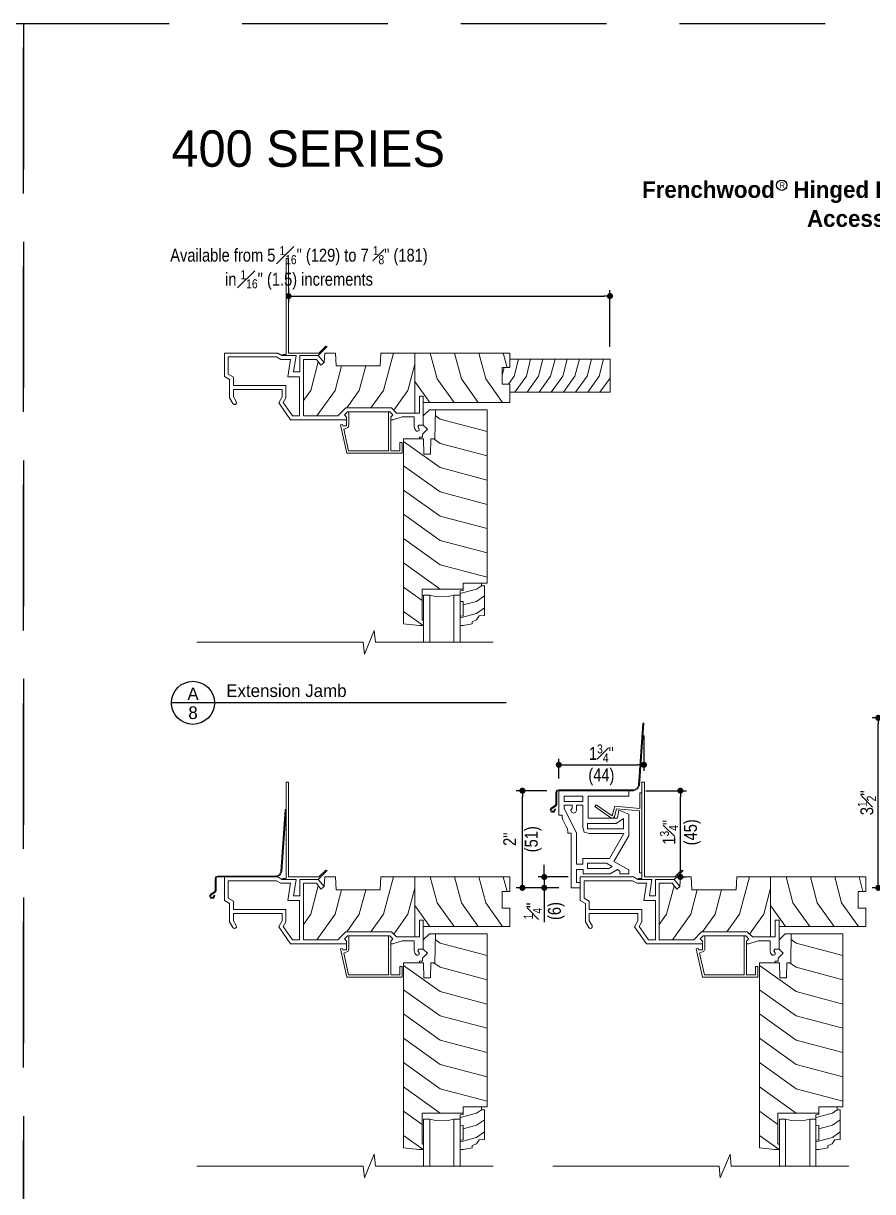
# Model space of a CAD drawing. Extents: x 0 to 323, y 0 to 44.
# Drawn here: x 238 to 255.48, y 19.94 to 44 of the extents above; entities that cross this region are included whole.
import ezdxf
from ezdxf.enums import TextEntityAlignment as Align

# ---------------------------------------------------------------- set-up
doc = ezdxf.new("R2010")
doc.units = 0
doc.header["$LTSCALE"] = 6
doc.header["$MEASUREMENT"] = 0
doc.linetypes.add('DASHED', pattern=[0.75, 0.5, -0.25])
doc.layers.get('0').update_dxf_attribs({"linetype": 'CONTINUOUS'})
doc.layers.get('Defpoints').update_dxf_attribs({"linetype": 'CONTINUOUS'})
doc.layers.add('A-ANNO-DIMS', color=3, linetype='CONTINUOUS')
doc.layers.add('A-ANNO-TEXT', color=4, linetype='CONTINUOUS')
doc.layers.add('A-DETL-MCUT', color=6, linetype='CONTINUOUS', lineweight=20)
doc.layers.add('A-DETL-PATT', color=8, linetype='CONTINUOUS', lineweight=5)
doc.layers.add('PLOT VIEW', color=1, linetype='DASHED', plot=False)
doc.styles.add('ADF Text', font='FRABK.TTF', dxfattribs={"width": 0.85})
doc.dimstyles.new('ADF 3 inches equals 1 foot', dxfattribs={"dimtxt": 0.265625, "dimasz": 0.125, "dimexe": 0.125, "dimexo": 0.25, "dimgap": 0.03125, "dimtad": 1, "dimdec": 6, "dimzin": 3, "dimdsep": 46, "dimlunit": 4, "dimtxsty": 'ADF Text', "dimblk": 'DOT', "dimcen": 0, "dimclrd": 256, "dimclre": 256, "dimclrt": 256, "dimadec": 0, "dimazin": 0, "dimtfac": 0.7, "dimtdec": 6, "dimtix": 1, "dimtmove": 0, "dimatfit": 0, "dimldrblk": 'DOT', "dimfxl": 0, "dimfrac": 1, "dimtolj": 1, "dimtzin": 4, "dimlwd": -1, "dimlwe": -1, "dimarcsym": 0})

# ---------------------------------------------------------------- blocks, each defined once
blk = doc.blocks.new('200 Series Sections')
at = {"layer": 'PLOT VIEW'}
blk.add_lwpolyline([(0, 44), (34, 44), (34, 0), (0, 0)], close=True, dxfattribs=at)
at = {"layer": 'A-ANNO-TEXT', "color": 8, "insert": (3.047, 41.036), "char_height": 0.75, "width": 5.4286, "attachment_point": 7, "style": 'ADF Text'}
blk.add_mtext('{\\fFranklin Gothic Demi Cond|b0|i0|c0|p34;\\W1;400 SERIES}', dxfattribs=at)
blk = doc.blocks.new('1 3_8 Flange Setback Drip Cap')
at = {"layer": 'A-DETL-MCUT'}
blk.add_lwpolyline([(-1.469, -0.372), (-1.474, -0.403), (-1.494, -0.439), (-1.55, -0.441), (-1.576, -0.392), (-1.55, -0.353), (-1.479, -0.306), (-1.463, -0.279), (-1.463, -0.036), (-1.45, 0.007), (-1.407, 0.02), (-0.217, 0.02), (-0.146, 0.046), (-0.109, 0.11), (-0.02, 1.39), (0, 1.389), (-0.09, 0.104), (-0.132, 0.03), (-0.213, 0), (-1.404, 0), (-1.434, -0.009), (-1.443, -0.039), (-1.443, -0.284), (-1.464, -0.32), (-1.536, -0.367), (-1.553, -0.393), (-1.538, -0.421), (-1.507, -0.42), (-1.492, -0.392)], close=True, dxfattribs=at)
blk = doc.blocks.new('2 inch Fibrex Brickmold')
at = {"layer": 'A-DETL-MCUT'}
for points in [[(-0.253, 0.871), (-0.252, 0.84), (-0.188, 0.84), (-0.188, -0.285), (0, -0.285), (0, -0.175), (-0.078, -0.175), (-0.078, 0.09), (0.06, 0.09), (0.06, 0), (0.619, 0), (0.767, 0.089), (0.817, 0.06), (0.817, 0), (1, 0), (1, 0.082), (0.695, 0.258), (1, 0.787), (1, 1.232), (0.795, 1.316), (0.766, 1.15), (0.162, 1.15), (0.162, 1.605), (1, 1.605), (1, 1.715), (-0.438, 1.715), (-0.438, 1.214), (-0.374, 1.214), (-0.373, 1.183), (-0.362, 1.126), (-0.333, 1.062), (-0.293, 0.992), (-0.264, 0.928)], [(-0.328, 1.495), (-0.328, 1.605), (0.052, 1.605), (0.052, 1.495)], [(-0.328, 1.415), (-0.168, 1.415), (-0.168, 1.354), (-0.191, 1.316), (-0.179, 1.272), (-0.139, 1.251), (-0.096, 1.266), (-0.078, 1.308), (-0.078, 1.415), (0.052, 1.415), (0.052, 0.96), (0.083, 0.861), (0.182, 0.83), (0.898, 0.83), (0.603, 0.32), (0.052, 0.32), (0.052, 0.2), (-0.078, 0.2), (-0.078, 0.844), (-0.328, 1.346)], [(0.89, 1.143), (0.89, 0.93), (0.152, 0.93), (0.152, 1.04), (0.741, 1.04)], [(0.588, 0.11), (0.152, 0.11), (0.152, 0.22), (0.54, 0.22), (0.658, 0.152)]]:
    blk.add_lwpolyline(points, close=True, dxfattribs=at)
blk = doc.blocks.new('Fibrex Trim Clip')
at = {"layer": 'A-DETL-MCUT'}
blk.add_lwpolyline([(-0.642, 1.133), (-0.971, 1.363), (-0.943, 1.403), (-0.614, 1.174), (-0.561, 1.373), (-0.041, 1.328), (-0.041, 1.649), (0, 1.649), (0, 0), (-0.048, 0), (-0.048, 1.279), (-0.523, 1.32), (-0.566, 1.161), (-0.597, 1.127)], close=True, dxfattribs=at)
blk = doc.blocks.new('Drip Cap for Fibrex Trim')
at = {"layer": 'A-DETL-PATT', "color": 145}
blk.add_lwpolyline([(-1.819, -1.76), (-1.825, -1.792), (-1.845, -1.828), (-1.9, -1.829), (-1.927, -1.781), (-1.901, -1.741), (-1.83, -1.695), (-1.814, -1.667), (-1.814, -1.425), (-1.801, -1.382), (-1.758, -1.369), (-0.217, -1.369), (-0.146, -1.343), (-0.109, -1.278), (-0.02, 0.001), (0, 0), (-0.09, -1.284), (-0.132, -1.359), (-0.213, -1.389), (-1.755, -1.389), (-1.785, -1.398), (-1.794, -1.428), (-1.794, -1.673), (-1.815, -1.709), (-1.887, -1.756), (-1.904, -1.782), (-1.889, -1.809), (-1.858, -1.808), (-1.843, -1.78)], close=True, dxfattribs=at)
blk = doc.blocks.new('_DOT')
at = {"color": 0, "linetype": 'ByBlock'}
blk.add_line((-0.5, 0), (-1, 0), dxfattribs=at)
at = {"color": 0, "linetype": 'ByBlock', "const_width": 0.5}
blk.add_lwpolyline([(-0.25, 0, 1), (0.25, 0, 1)], format="xyb", close=True, dxfattribs=at)
blk = doc.blocks.new('*D154')
at = {"layer": 'A-ANNO-DIMS', "transparency": 16777216}
for p, q in [((248.77, 28.2), (248.145, 28.2)), ((248.27, 26.325), (248.27, 28.075)), ((249.02, 26.2), (248.145, 26.2))]:
    blk.add_line(p, q, dxfattribs=at)
at = {"layer": 'Defpoints', "color": 0, "transparency": 16777216}
for p in [(248.27, 28.2), (249.02, 28.2), (249.27, 26.2)]:
    blk.add_point(p, dxfattribs=at)
at = {"layer": 'A-ANNO-DIMS', "transparency": 16777216, "xscale": 0.125, "yscale": 0.125, "zscale": 0.125}
for p, rotation in [((248.27, 28.2), 90), ((248.27, 26.2), 270)]:
    blk.add_blockref('_DOT', p, dxfattribs=dict(at, rotation=rotation))
at = {"layer": 'A-ANNO-DIMS', "transparency": 16777216, "insert": (248.27, 27.2), "char_height": 0.26562, "attachment_point": 5, "rotation": 90, "style": 'ADF Text'}
blk.add_mtext('\\A1;2"\\P\\f [;\\fFranklin Gothic Book;(51)\\f]', dxfattribs=at)
blk = doc.blocks.new('*D155')
at = {"layer": 'A-ANNO-DIMS', "transparency": 16777216}
for p, q in [((250.807, 28.2), (251.646, 28.2)), ((251.521, 26.548), (251.521, 28.075)), ((251.438, 26.423), (251.646, 26.423))]:
    blk.add_line(p, q, dxfattribs=at)
at = {"layer": 'Defpoints', "color": 0, "transparency": 16777216}
for p in [(250.557, 28.2), (251.521, 28.2), (251.188, 26.423)]:
    blk.add_point(p, dxfattribs=at)
at = {"layer": 'A-ANNO-DIMS', "transparency": 16777216, "xscale": 0.125, "yscale": 0.125, "zscale": 0.125}
for p, rotation in [((251.521, 28.2), 90), ((251.521, 26.423), 270)]:
    blk.add_blockref('_DOT', p, dxfattribs=dict(at, rotation=rotation))
at = {"layer": 'A-ANNO-DIMS', "transparency": 16777216, "insert": (251.521, 27.343), "char_height": 0.26562, "attachment_point": 5, "rotation": 90, "style": 'ADF Text'}
blk.add_mtext('\\A1;1{\\H0.700000x;\\S3#4;}"\\P\\f [;\\fFranklin Gothic Book;(45)\\f]', dxfattribs=at)
blk = doc.blocks.new('*D156')
at = {"layer": 'A-ANNO-DIMS', "transparency": 16777216}
for p, q in [((256.089, 29.7), (255.468, 29.7)), ((255.593, 26.325), (255.593, 29.575)), ((256.343, 26.2), (255.468, 26.2))]:
    blk.add_line(p, q, dxfattribs=at)
at = {"layer": 'Defpoints', "color": 0, "transparency": 16777216}
for p in [(255.593, 29.7), (256.339, 29.7), (256.593, 26.2)]:
    blk.add_point(p, dxfattribs=at)
at = {"layer": 'A-ANNO-DIMS', "transparency": 16777216, "xscale": 0.125, "yscale": 0.125, "zscale": 0.125}
for p, rotation in [((255.593, 29.7), 90), ((255.593, 26.2), 270)]:
    blk.add_blockref('_DOT', p, dxfattribs=dict(at, rotation=rotation))
at = {"layer": 'A-ANNO-DIMS', "transparency": 16777216, "insert": (255.593, 27.95), "char_height": 0.26562, "attachment_point": 5, "rotation": 90, "style": 'ADF Text'}
blk.add_mtext('\\A1;3{\\H0.700000x;\\S1#2;}"\\P\\f [;\\fFranklin Gothic Book;(89)\\f]', dxfattribs=at)
blk = doc.blocks.new('*D160')
at = {"layer": 'A-ANNO-DIMS', "transparency": 16777216}
for p, q in [((250.771, 29.339), (250.771, 28.608)), ((249.02, 28.45), (249.02, 28.858)), ((249.145, 28.733), (250.646, 28.733))]:
    blk.add_line(p, q, dxfattribs=at)
at = {"layer": 'Defpoints', "color": 0, "transparency": 16777216}
for p in [(250.771, 29.589), (250.771, 28.733), (249.02, 28.2)]:
    blk.add_point(p, dxfattribs=at)
at = {"layer": 'A-ANNO-DIMS', "transparency": 16777216, "xscale": 0.125, "yscale": 0.125, "zscale": 0.125, "rotation": 180}
blk.add_blockref('_DOT', (249.02, 28.733), dxfattribs=at)
at = {"layer": 'A-ANNO-DIMS', "transparency": 16777216, "xscale": 0.125, "yscale": 0.125, "zscale": 0.125}
blk.add_blockref('_DOT', (250.771, 28.733), dxfattribs=at)
at = {"layer": 'A-ANNO-DIMS', "transparency": 16777216, "insert": (249.895, 28.733), "char_height": 0.26562, "attachment_point": 5, "style": 'ADF Text'}
blk.add_mtext('\\A1;1{\\H0.700000x;\\S3#4;}"\\P\\f [;\\fFranklin Gothic Book;(44)\\f]', dxfattribs=at)
blk = doc.blocks.new('AW Detail Tag')
at = {"layer": 'A-ANNO-TEXT'}
blk.add_line((6.886, 0), (0, 0), dxfattribs=at)
blk.add_circle((0.443, 0), 0.443, dxfattribs=at)
blk = doc.blocks.new('*D163')
at = {"layer": 'A-ANNO-DIMS', "transparency": 16777216}
for p, q in [((243.458, 38.546), (243.458, 38.259)), ((250.072, 37.337), (250.072, 38.509)), ((243.583, 38.384), (249.947, 38.384))]:
    blk.add_line(p, q, dxfattribs=at)
at = {"layer": 'Defpoints', "color": 0, "transparency": 16777216}
for p in [(243.458, 38.796), (250.072, 38.384), (250.072, 37.087)]:
    blk.add_point(p, dxfattribs=at)
at = {"layer": 'A-ANNO-DIMS', "transparency": 16777216, "xscale": 0.125, "yscale": 0.125, "zscale": 0.125, "rotation": 180}
blk.add_blockref('_DOT', (243.458, 38.384), dxfattribs=at)
at = {"layer": 'A-ANNO-DIMS', "transparency": 16777216, "xscale": 0.125, "yscale": 0.125, "zscale": 0.125}
blk.add_blockref('_DOT', (250.072, 38.384), dxfattribs=at)
blk = doc.blocks.new('400 Series DHG EJ')
at = {"layer": 'A-DETL-MCUT'}
blk.add_lwpolyline([(2.061, -0.165), (0, -0.165), (0, 0), (-0.156, 0), (-0.156, 0.342), (0, 0.342), (0, 0.515), (2.061, 0.515)], close=True, dxfattribs=at)
at = {"layer": 'A-DETL-PATT'}
for points in [[(0.18, 0.515), (0.089, 0.165), (-0.029, 0)], [(0.428, 0.515), (0.339, 0.165), (0.103, -0.165)], [(0.679, 0.515), (0.589, 0.165), (0.353, -0.165)], [(0.93, 0.515), (0.839, 0.165), (0.603, -0.165)], [(1.18, 0.515), (1.089, 0.165), (0.853, -0.165)], [(1.43, 0.515), (1.339, 0.165), (1.103, -0.165)], [(1.68, 0.515), (1.589, 0.165), (1.353, -0.165)], [(1.93, 0.515), (1.839, 0.165), (1.603, -0.165)], [(-0.115, 0.342), (-0.156, 0.184)], [(2.061, 0.125), (1.853, -0.165)]]:
    blk.add_lwpolyline(points, dxfattribs=at)
blk = doc.blocks.new('400 Series Shaded Inswing Stile')
at = {"layer": 'A-DETL-MCUT', "color": 145}
for p, q in [((-3.5, 0.632), (-4.469, 0.632)), ((-4.469, 0.132), (-3.5, 0.132))]:
    blk.add_line(p, q, dxfattribs=at)
blk.add_lwpolyline([(-3.375, -0.024), (-3.375, 0.819), (-3.25, 0.819), (-3.25, 1.313), (0.313, 1.313), (0.313, 0.25), (-0.281, 0.24), (-0.281, 0.156), (-0.594, 0.151), (-0.594, 0.012), (-0.281, 0.007), (-0.281, -0.406), (-4.094, -0.406), (-4.125, -0.087), (-4.125, 0.007), (-4.031, 0.007), (-4, -0.024)], close=True, dxfattribs=at)
for points in [[(-4.008, 1.093), (-4.047, 1.005), (-4.094, 1.005), (-4.125, 0.819), (-4.125, 0.757), (-3.934, 0.757), (-3.929, 0.819), (-3.633, 0.819), (-3.628, 0.757), (-3.411, 0.757), (-3.406, 0.819), (-3.25, 0.819), (-3.25, 1.195), (-3.307, 1.195), (-3.307, 1.257), (-3.917, 1.257), (-3.927, 1.147), (-4.008, 1.093)], [(-4.469, 0.757), (-3.5, 0.757), (-3.5, 0.632), (-3.527, 0.51), (-3.536, 0.382), (-3.527, 0.254), (-3.5, 0.132), (-3.5, 0.007), (-4.469, 0.007)], [(0.313, 0.25), (0.313, 0.125), (0.19, 0), (0, 0), (-0.085, 0.086), (-0.187, -0.018), (-0.25, -0.018), (-0.25, -0.08), (-0.281, -0.08)]]:
    blk.add_lwpolyline(points, dxfattribs=at)
at = {"layer": 'A-DETL-MCUT', "color": 145, "const_width": 0.0000001}
for points in [[(-3.875, 0.632), (-3.875, 0.132)], [(-3.686, 0.132), (-3.686, 0.171), (-3.567, 0.219), (-3.567, 0.545), (-3.686, 0.593), (-3.686, 0.632)]]:
    blk.add_lwpolyline(points, dxfattribs=at)
at = {"layer": 'A-DETL-PATT', "color": 145}
for points in [[(-3.968, 0.757), (-3.878, 1.098), (-3.764, 1.257)], [(-3.701, 0.819), (-3.628, 1.098), (-3.514, 1.257)], [(-3.131, 1.313), (-2.875, 0.348), (-2.336, -0.406)], [(-2.631, 1.313), (-2.375, 0.348), (-1.836, -0.406)], [(-2.131, 1.313), (-1.875, 0.348), (-1.336, -0.406)], [(-1.631, 1.313), (-1.375, 0.348), (-0.836, -0.406)], [(-1.131, 1.313), (-0.875, 0.348), (-0.336, -0.406)], [(-0.631, 1.313), (-0.375, 0.348), (-0.281, 0.216)], [(-0.131, 1.313), (0.125, 0.348), (0.196, 0.248)], [(-3.468, 0.757), (-3.378, 1.098), (-3.307, 1.197)], [(-3.375, 0.348), (-2.836, -0.406)], [(-4.125, -0.002), (-3.836, -0.406)], [(-3.609, -0.024), (-3.336, -0.406)]]:
    blk.add_lwpolyline(points, dxfattribs=at)
blk = doc.blocks.new('400 Series Shaded Inswing Head No Fin')
at = {"layer": 'A-DETL-MCUT', "color": 145}
for points in [[(-3.359, -1.375), (-4.513, -1.375), (-4.758, -1.024), (-4.688, -0.902), (-4.688, -0.75), (-5.688, -0.75), (-5.688, -0.902), (-5.631, -1.001), (-5.626, -1.032), (-5.645, -1.057), (-5.676, -1.06), (-5.7, -1.041), (-5.768, -0.924), (-5.768, -0.543), (-5.875, -0.481), (-5.875, 0), (-4.778, 0), (-4.692, -0.05), (-4.398, -0.05), (-4.451, -0.387), (-4.324, -0.387), (-4.324, -0.05), (-3.944, -0.05), (-3.825, -0.198), (-3.888, -0.248), (-3.982, -0.13), (-4.248, -0.13), (-4.248, -1.295), (-3.54, -1.295), (-3.377, -1.131), (-2.436, -1.131), (-2.333, -1.235), (-1.862, -1.235), (-1.862, -0.891), (-1.782, -0.891), (-1.782, -1.485), (-1.872, -1.485), (-1.892, -1.519), (-1.866, -1.564), (-1.866, -1.595), (-1.893, -1.61), (-1.921, -1.61), (-1.958, -1.565), (-1.969, -1.516), (-1.969, -1.315), (-2.213, -1.315), (-2.407, -1.375), (-2.453, -1.375)], [(-1.782, -1.016), (0, -1.016), (0, -0.64), (-0.156, -0.64), (-0.156, -0.298), (0, -0.298), (0, 0), (-2.655, 0), (-2.669, -0.266), (-3.576, -0.266), (-3.59, 0), (-3.81, 0), (-3.825, -0.198)], [(-1.956, -1.235), (-1.956, 0)], [(-3.312, -1.211), (-3.312, -1.487), (-3.33, -1.53), (-3.42, -1.566), (-3.319, -2.016), (-2.5, -2.016), (-2.5, -1.211), (-2.469, -1.211), (-2.408, -1.273), (-2.453, -1.318), (-2.453, -2.016), (-2.266, -2.016), (-2.266, -1.844), (-2.219, -1.844), (-2.219, -2.063), (-3.356, -2.063), (-3.488, -1.479), (-3.445, -1.47), (-3.438, -1.5), (-3.359, -1.5), (-3.359, -1.318), (-3.405, -1.273), (-3.344, -1.211), (-2.5, -1.211)]]:
    blk.add_lwpolyline(points, dxfattribs=at)
blk.add_lwpolyline([(-5.688, -0.497), (-5.688, -0.67), (-4.608, -0.67), (-4.608, -0.924), (-4.664, -1.02), (-4.471, -1.295), (-4.328, -1.295), (-4.328, -0.487), (-4.568, -0.487), (-4.512, -0.13), (-4.713, -0.13), (-4.8, -0.08), (-5.795, -0.08), (-5.795, -0.435)], close=True, dxfattribs=at)
at = {"layer": 'A-DETL-PATT', "color": 145}
for points in [[(-2.394, 0), (-2.598, -0.768), (-2.858, -1.131)], [(-1.637, 0), (-1.497, -0.529), (-1.149, -1.016)], [(-1.137, 0), (-0.997, -0.529), (-0.649, -1.016)], [(-0.637, 0), (-0.497, -0.529), (-0.149, -1.016)], [(-0.137, 0), (-0.058, -0.298)], [(-3.942, -0.18), (-4.098, -0.768), (-4.248, -0.978)], [(-1.956, -0.232), (-2.098, -0.768), (-2.39, -1.177)], [(-3.465, -0.266), (-3.598, -0.768), (-3.975, -1.295)], [(-2.965, -0.266), (-3.098, -0.768), (-3.358, -1.131)], [(-1.956, -0.587), (-1.649, -1.016)]]:
    blk.add_lwpolyline(points, dxfattribs=at)
at = {"layer": 'A-DETL-MCUT', "xscale": -1, "rotation": 270}
blk.add_blockref('400 Series Shaded Inswing Stile', (-1.782, -1.485), dxfattribs=at)
blk = doc.blocks.new('Shaded Breakline 2')
at = {"layer": 'A-DETL-MCUT', "color": 145}
blk.add_lwpolyline([(3.048, 0), (0.624, 0), (0.602, 0.244), (0.398, -0.244), (0.376, 0), (-3.048, 0)], dxfattribs=at)
blk = doc.blocks.new('*D245')
at = {"layer": 'A-ANNO-DIMS', "transparency": 16777216}
for p, q in [((248.72, 26.548), (248.72, 26.673)), ((249.21, 26.423), (248.595, 26.423)), ((248.72, 26.423), (248.72, 26.2)), ((249.02, 26.2), (248.595, 26.2)), ((248.72, 26.075), (248.72, 25.493))]:
    blk.add_line(p, q, dxfattribs=at)
at = {"layer": 'Defpoints', "color": 0, "transparency": 16777216}
for p in [(248.72, 26.423), (249.46, 26.423), (249.27, 26.2)]:
    blk.add_point(p, dxfattribs=at)
at = {"layer": 'A-ANNO-DIMS', "transparency": 16777216, "xscale": 0.125, "yscale": 0.125, "zscale": 0.125}
for p, rotation in [((248.72, 26.423), 270), ((248.72, 26.2), 90)]:
    blk.add_blockref('_DOT', p, dxfattribs=dict(at, rotation=rotation))
at = {"layer": 'A-ANNO-DIMS', "transparency": 16777216, "insert": (248.72, 25.722), "char_height": 0.26562, "attachment_point": 5, "rotation": 90, "style": 'ADF Text'}
blk.add_mtext('\\A1;{\\H0.700000x;\\S1#4;}"\\P\\f [;\\fFranklin Gothic Book;(6)\\f]', dxfattribs=at)

msp = doc.modelspace()

# ---------------------------------------------------------------- linework, layer by layer
at = {"layer": 'A-ANNO-TEXT'}
msp.add_circle((253.6073387, 40.6673896), 0.1066513, dxfattribs=at).dxf.unprotected_set("ltscale", 0)
at = {"layer": 'A-DETL-MCUT', "color": 145}
for points in [[(244.0678698, 37.1615755), (244.2543051, 37.3480108), (244.2233692, 37.3524302), (244.0825145, 37.2115755), (243.4575145, 37.2115755), (243.4575145, 39.1615755), (243.4075145, 39.1615755), (243.4075145, 37.2115755), (243.4075145, 37.1813587), (243.3441919, 37.1813571), (243.3199999, 37.1615755)], [(244.0678698, 26.3729173), (244.2543051, 26.5593526), (244.2233692, 26.563772), (244.0825145, 26.4229173), (243.4575145, 26.4229173), (243.4575145, 28.3729173), (243.4075145, 28.3729173), (243.4075145, 26.4229173), (243.4075145, 26.3927006), (243.3441919, 26.3926989), (243.3199999, 26.3729173)], [(251.3909211, 26.3729173), (251.5773564, 26.5593526), (251.5464205, 26.563772), (251.4055657, 26.4229173), (250.7805657, 26.4229173), (250.7805657, 28.3729173), (250.7305657, 28.3729173), (250.7305657, 26.4229173), (250.7305657, 26.3927006), (250.6672432, 26.3926989), (250.6430512, 26.3729173)]]:
    msp.add_lwpolyline(points, dxfattribs=at)

# ---------------------------------------------------------------- block references
at = {"layer": 'A-ANNO-TEXT'}
for name, p in [('200 Series Sections', (204.0000016, -0.0000001)), ('200 Series Sections', (238.0000016, -0.0000001)), ('AW Detail Tag', (241.0470894, 30.0093111))]:
    msp.add_blockref(name, p, dxfattribs=at)
at = {"layer": 'A-DETL-MCUT'}
for name, p in [('400 Series Shaded Inswing Head No Fin', (248.0118932, 37.2115755)), ('400 Series DHG EJ', (248.0118932, 36.5715755)), ('Shaded Breakline 2', (244.6196282, 31.2576394)), ('Drip Cap for Fibrex Trim', (250.7705657, 29.5889366)), ('2 inch Fibrex Brickmold', (249.4599445, 26.4854173)), ('Fibrex Trim Clip', (250.7305657, 26.5084959)), ('1 3_8 Flange Setback Drip Cap', (243.4075145, 26.4229173)), ('400 Series Shaded Inswing Head No Fin', (248.0118932, 26.4229173)), ('400 Series Shaded Inswing Head No Fin', (255.3349445, 26.4229173)), ('Shaded Breakline 2', (244.6196282, 20.4689813)), ('Shaded Breakline 2', (251.9426795, 20.4689813))]:
    msp.add_blockref(name, p, dxfattribs=at)

# ---------------------------------------------------------------- texts
at = {"layer": 'A-ANNO-DIMS', "insert": (243.6717119, 38.9658056), "char_height": 0.265625, "attachment_point": 5, "style": 'ADF Text'}
msp.add_mtext('\\A1;Available from 5 {\\H0.7x;\\S1#16;}" (129) to 7 {\\H0.7x;\\S1#8;}" (181)\\Pin {\\H0.7x;\\S1#16;}" (1.5) increments', dxfattribs=at)
at = {"layer": 'A-ANNO-TEXT', "style": 'ADF Text'}
msp.add_text('A', height=0.2604167, dxfattribs=at).set_placement((241.4916857, 29.9862455), align=Align.BOTTOM_CENTER)
msp.add_text('8', height=0.2604167, dxfattribs=at).set_placement((241.4916857, 29.9364261), align=Align.TOP_CENTER)
at = {"layer": 'A-ANNO-TEXT', "line_spacing_factor": 1.04, "style": 'ADF Text'}
for s, insert, char_height, width, attachment_point in [('{\\fFranklin Gothic Book|b1|i0|c0|p34;\\W1;Frenchwood   Hinged Patio Doors - Inswing\\PAccessories}', (255.4818789, 40.7499999), 0.34375, 28.869578845, 2), ('{\\W1;Extension Jamb}', (242.1742565, 30.1252211), 0.260416667, 3.81698722, 7)]:
    msp.add_mtext(s, dxfattribs=dict(at, insert=insert, char_height=char_height, width=width, attachment_point=attachment_point))
at = {"layer": 'A-ANNO-TEXT', "insert": (253.6179495, 40.6673896), "char_height": 0.1181641, "width": 0.266745427, "attachment_point": 5, "style": 'ADF Text'}
msp.add_mtext('R', dxfattribs=at)

# ---------------------------------------------------------------- dimensions: what is measured, and where the dimension line sits
at = {"layer": 'A-ANNO-DIMS'}
dim = msp.add_linear_dim(base=(250.0723932, 38.3838728), p1=(243.4575145, 38.7961638), p2=(250.0723932, 37.0865755), text=' ', dimstyle='ADF 3 inches equals 1 foot', override={"dimdec": 4, "dimpost": '\\X\\f'}, dxfattribs=at)
dim.commit()
dim.dimension.update_dxf_attribs({"geometry": '*D163', "text_midpoint": (246.7649538, 38.3838728)})
dim = msp.add_linear_dim(base=(250.7705657, 28.7330577), p1=(249.0200657, 28.2004173), p2=(250.7705657, 29.5889366), dimstyle='ADF 3 inches equals 1 foot', override={"dimdec": 4, "dimpost": '\\X\\f'}, dxfattribs=at)
dim.commit()
dim.dimension.update_dxf_attribs({"geometry": '*D160', "text_midpoint": (249.8953157, 28.7330577), "dimtype": 160})
for base, p1, p2, picture, middle in [((255.593117, 29.7004173), (256.593117, 26.2004173), (256.3387126, 29.7004173), '*D156', (255.593117, 27.9504173)), ((248.2700657, 28.2004173), (249.2700657, 26.2004173), (249.0200657, 28.2004173), '*D154', (248.2700657, 27.2004173)), ((251.5205657, 28.2004173), (251.1875832, 26.4229173), (250.5574953, 28.2004173), '*D155', (251.5205657, 27.3429173)), ((248.7195044, 26.4229173), (249.2700657, 26.2004173), (249.4599445, 26.4229173), '*D245', (248.7195044, 25.7218026))]:
    dim = msp.add_linear_dim(base=base, p1=p1, p2=p2, angle=90, dimstyle='ADF 3 inches equals 1 foot', override={"dimdec": 4, "dimpost": '\\X\\f'}, dxfattribs=at)
    dim.commit()
    dim.dimension.update_dxf_attribs({"geometry": picture, "text_midpoint": middle, "dimtype": 160})

doc.saveas('drawing.dxf')
